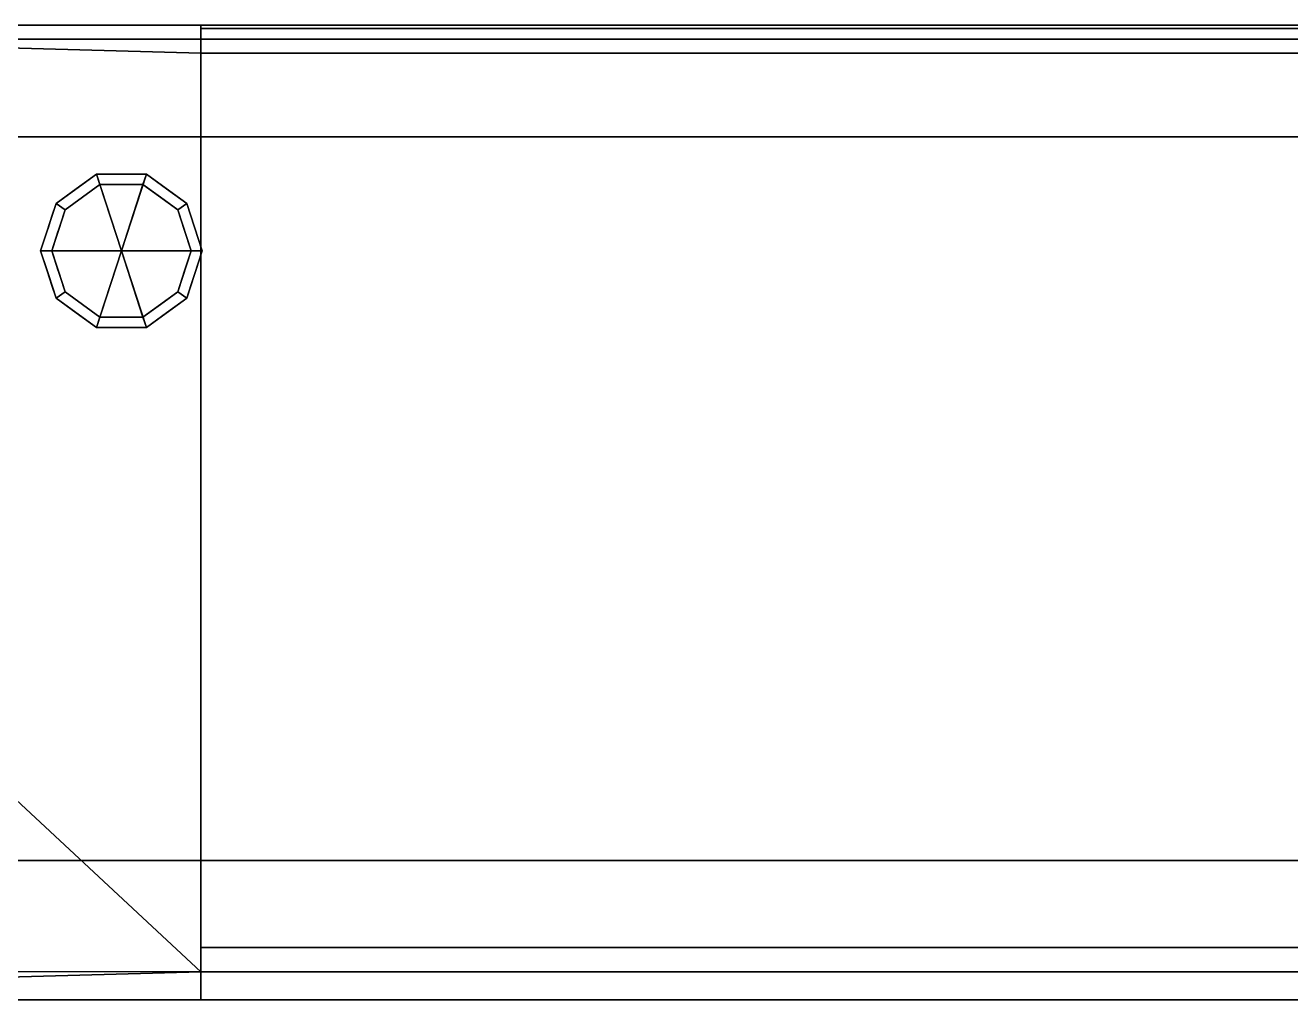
# Model space of a CAD drawing. Extents: x -9 to 2186, y -1355 to 1.
# Drawn here: x 302 to 756.3, y -352.8 to 0 of the extents above; entities that cross this region are included whole.
import ezdxf

# ---------------------------------------------------------------- set-up
doc = ezdxf.new("R2010")
doc.units = 0
for name, color, linetype in [('IQ_200_2D', 1, 'Continuous'), ('IQ_200_3D', 1, 'Continuous'), ('IQ_204_2D', 7, 'Continuous'), ('IQ_BROWN_3D', 32, 'Continuous'), ('IQ_GLASS_3D', 140, 'Continuous')]:
    doc.layers.add(name, color=color, linetype=linetype)

msp = doc.modelspace()

# ---------------------------------------------------------------- linework, layer by layer
at = {"layer": 'IQ_200_2D'}
msp.add_line((0, 0), (2185, 0), dxfattribs=at)
at = {"layer": 'IQ_204_2D'}
for p, q in [((5, -5), (2175, -5)), ((2175, -340.01), (5, -340.01))]:
    msp.add_line(p, q, dxfattribs=at)

# ---------------------------------------------------------------- meshes
at = {"layer": 'IQ_200_3D'}
mesh = msp.add_polyface(dxfattribs=at)
corners = [(2185, 0, 840), (2185, 0, 800), (0, 0, 800), (0, 0, 840)]
mesh.append_faces([[corners[k] for k in face] for face in [(0, 1, 2, 3)]])
mesh = msp.add_polyface(dxfattribs=at)
corners = [(2185, -350, 1234.85), (2185, 0, 1253), (0, 0, 1253), (0, -350, 1234.85), (2175, -340.01, 1235.37), (365, -340.01, 1235.37), (365, -9.99, 1252.48), (2175, -9.99, 1252.48)]
mesh.append_faces([[corners[k] for k in face] for face in [(6, 2, 5), (3, 5, 2)]], dxfattribs={"vtx0": -1, "vtx1": -1})
mesh.append_faces([[corners[k] for k in face] for face in [(1, 7, 4), (0, 4, 5, 3), (4, 0, 1)]], dxfattribs={"vtx0": -1, "vtx2": -1})
mesh.append_faces([[corners[k] for k in face] for face in [(6, 7, 1, 2)]], dxfattribs={"vtx1": -1, "vtx3": -1})
mesh = msp.add_polyface(dxfattribs=at)
corners = [(2185, -300, 1005), (0, -300, 1005), (0, 0, 1005), (2185, 0, 1005)]
mesh.append_faces([[corners[k] for k in face] for face in [(0, 1, 2, 3)]])
mesh = msp.add_polyface(dxfattribs=at)
corners = [(2185, 0, 1005), (0, 0, 1005), (0, 0, 1253), (2185, 0, 1253)]
mesh.append_faces([[corners[k] for k in face] for face in [(0, 1, 2, 3)]])
mesh = msp.add_polyface(dxfattribs=at)
corners = [(2.5, 0, 800), (2.5, -645, 800), (2182.5, -645, 800), (2182.5, 0, 800)]
mesh.append_faces([[corners[k] for k in face] for face in [(0, 1, 2, 3)]])
mesh = msp.add_polyface(dxfattribs=at)
corners = [(2182.5, -645, 150), (2.5, -645, 150), (2.5, 0, 150), (2182.5, 0, 150)]
mesh.append_faces([[corners[k] for k in face] for face in [(0, 1, 2, 3)]])
mesh = msp.add_polyface(dxfattribs=at)
corners = [(2182.5, 0, 800), (2182.5, 0, 150), (2.5, 0, 150), (2.5, 0, 800)]
mesh.append_faces([[corners[k] for k in face] for face in [(0, 1, 2, 3)]])
mesh = msp.add_polyface(dxfattribs=at)
corners = [(365, -350, 1234.85), (5, -350, 1234.85), (5, 0, 1253), (365, 0, 1253)]
mesh.append_faces([[corners[k] for k in face] for face in [(0, 1, 2, 3)]])
mesh = msp.add_polyface(dxfattribs=at)
corners = [(365, 0, 1253), (5, 0, 1253), (5, 0, 1259.85), (365, 0, 1259.85)]
mesh.append_faces([[corners[k] for k in face] for face in [(0, 1, 2, 3)]])
mesh = msp.add_polyface(dxfattribs=at)
corners = [(365, 0, 1259.85), (5, 0, 1259.85), (5, -350, 1259.85), (365, -350, 1259.85)]
mesh.append_faces([[corners[k] for k in face] for face in [(0, 1, 2, 3)]])
mesh = msp.add_polyface(dxfattribs=at)
corners = [(365, -350, 1234.85), (365, 0, 1253), (365, 0, 1259.85), (365, -350, 1259.85)]
mesh.append_faces([[corners[k] for k in face] for face in [(0, 1, 2, 3)]])
mesh = msp.add_polyface(dxfattribs=at)
corners = [(2175, -1.18, 1082.67), (365, -1.18, 1082.67), (365, -331.21, 1065.56), (2175, -331.21, 1065.56)]
mesh.append_faces([[corners[k] for k in face] for face in [(0, 1, 2, 3)]])
mesh = msp.add_polyface(dxfattribs=at)
corners = [(365, -1.18, 1082.67), (365, -9.99, 1252.48), (365, -340.01, 1235.37), (365, -331.21, 1065.56)]
mesh.append_faces([[corners[k] for k in face] for face in [(0, 1, 2, 3)]])
mesh = msp.add_polyface(dxfattribs=at)
corners = [(2175, -1.18, 1082.67), (2175, -9.99, 1252.48), (365, -9.99, 1252.48), (365, -1.18, 1082.67)]
mesh.append_faces([[corners[k] for k in face] for face in [(0, 1, 2, 3)]])
mesh = msp.add_polyface(dxfattribs=at)
corners = [(336.5, -81, 150), (365.5, -81, 150), (359.96, -63.95, 150), (345.46, -53.42, 150), (327.54, -53.42, 150), (313.04, -63.95, 150), (307.5, -81, 150)]
mesh.append_faces([[corners[k] for k in face] for face in [(0, 4, 5, 6)]], dxfattribs={"vtx0": -1})
mesh.append_faces([[corners[k] for k in face] for face in [(0, 3, 4)]], dxfattribs={"vtx0": -1, "vtx2": -1})
mesh.append_faces([[corners[k] for k in face] for face in [(0, 1, 2, 3)]], dxfattribs={"vtx3": -1})
mesh = msp.add_polyface(dxfattribs=at)
corners = [(307.5, -81, 150), (313.04, -63.95, 150), (327.54, -53.42, 150), (345.46, -53.42, 150), (359.96, -63.95, 150), (365.5, -81, 150), (365.5, -81, 25), (359.96, -63.95, 25), (345.46, -53.42, 25), (327.54, -53.42, 25), (313.04, -63.95, 25), (307.5, -81, 25), (352.71, -58.69, 150), (352.71, -58.69, 25), (362.73, -72.48, 25), (362.73, -72.48, 150), (336.5, -53.42, 150), (336.5, -53.42, 25), (320.29, -58.69, 25), (320.29, -58.69, 150), (309.81, -73.88, 25), (310.27, -72.48, 150), (311.43, -68.92, 25)]
mesh.append_faces([[corners[k] for k in face] for face in [(22, 1, 10), (1, 22, 21)]], dxfattribs={"vtx0": -1, "vtx1": -1})
mesh.append_faces([[corners[k] for k in face] for face in [(20, 0, 21)]], dxfattribs={"vtx0": -1, "vtx2": -1})
mesh.append_faces([[corners[k] for k in face] for face in [(22, 20, 21)]], dxfattribs={"vtx1": -1, "vtx2": -1})
mesh.append_faces([[corners[k] for k in face] for face in [(2, 16, 17, 9), (13, 8, 3, 12), (4, 15, 14, 7), (7, 13, 12, 4), (9, 18, 19, 2), (16, 3, 8, 17), (1, 19, 18, 10)]], dxfattribs={"vtx1": -1, "vtx3": -1})
mesh.append_faces([[corners[k] for k in face] for face in [(5, 6, 14, 15), (20, 11, 0)]], dxfattribs={"vtx2": -1})
mesh = msp.add_polyface(dxfattribs=at)
corners = [(307.5, -81, 25), (313.04, -63.95, 25), (327.54, -53.42, 25), (345.46, -53.42, 25), (359.96, -63.95, 25), (365.5, -81, 25), (361.5, -81, 25), (356.73, -66.31, 25), (344.23, -57.22, 25), (328.77, -57.22, 25), (316.27, -66.31, 25), (311.5, -81, 25)]
mesh.append_faces([[corners[k] for k in face] for face in [(10, 1, 2, 9)]], dxfattribs={"vtx0": -1, "vtx2": -1})
mesh.append_faces([[corners[k] for k in face] for face in [(6, 7, 4, 5)]], dxfattribs={"vtx1": -1})
mesh.append_faces([[corners[k] for k in face] for face in [(8, 9, 2, 3), (7, 8, 3, 4)]], dxfattribs={"vtx1": -1, "vtx3": -1})
mesh.append_faces([[corners[k] for k in face] for face in [(11, 0, 1, 10)]], dxfattribs={"vtx2": -1})
mesh = msp.add_polyface(dxfattribs=at)
corners = [(311.5, -81, 25), (316.27, -66.31, 25), (328.77, -57.22, 25), (344.23, -57.22, 25), (356.73, -66.31, 25), (361.5, -81, 25), (361.5, -81, 0), (356.73, -66.31, 0), (344.23, -57.22, 0), (328.77, -57.22, 0), (316.27, -66.31, 0), (311.5, -81, 0), (350.48, -61.76, 0), (350.48, -61.76, 25), (359.11, -73.65, 25), (359.11, -73.65, 0), (336.5, -57.22, 25), (336.5, -57.22, 0), (313.82, -73.87, 0), (313.89, -73.65, 25), (322.52, -61.76, 0), (322.52, -61.76, 25)]
mesh.append_faces([[corners[k] for k in face] for face in [(15, 14, 5, 6)]], dxfattribs={"vtx0": -1})
mesh.append_faces([[corners[k] for k in face] for face in [(7, 4, 14, 15), (9, 2, 16, 17), (8, 3, 13, 12), (12, 13, 4, 7), (19, 10, 18), (17, 16, 3, 8), (10, 19, 1), (18, 0, 19)]], dxfattribs={"vtx0": -1, "vtx2": -1})
mesh.append_faces([[corners[k] for k in face] for face in [(21, 2, 9, 20), (1, 21, 20, 10)]], dxfattribs={"vtx1": -1, "vtx3": -1})
mesh.append_faces([[corners[k] for k in face] for face in [(18, 11, 0)]], dxfattribs={"vtx2": -1})
mesh = msp.add_polyface(dxfattribs=at)
corners = [(311.5, -81, 0), (316.27, -66.31, 0), (328.77, -57.22, 0), (344.23, -57.22, 0), (356.73, -66.31, 0), (361.5, -81, 0), (336.5, -81, 0)]
mesh.append_faces([[corners[k] for k in face] for face in [(1, 2, 6, 0)]], dxfattribs={"vtx1": -1})
mesh.append_faces([[corners[k] for k in face] for face in [(2, 3, 6)]], dxfattribs={"vtx1": -1, "vtx2": -1})
mesh.append_faces([[corners[k] for k in face] for face in [(4, 5, 6, 3)]], dxfattribs={"vtx2": -1})
mesh = msp.add_polyface(dxfattribs=at)
corners = [(336.5, -81, 150), (307.5, -81, 150), (313.04, -98.05, 150), (327.54, -108.58, 150), (345.46, -108.58, 150), (359.96, -98.05, 150), (365.5, -81, 150)]
mesh.append_faces([[corners[k] for k in face] for face in [(0, 4, 5, 6)]], dxfattribs={"vtx0": -1})
mesh.append_faces([[corners[k] for k in face] for face in [(4, 0, 3)]], dxfattribs={"vtx0": -1, "vtx1": -1})
mesh.append_faces([[corners[k] for k in face] for face in [(0, 1, 2, 3)]], dxfattribs={"vtx3": -1})
mesh = msp.add_polyface(dxfattribs=at)
corners = [(365.5, -81, 150), (359.96, -98.05, 150), (345.46, -108.58, 150), (327.54, -108.58, 150), (313.04, -98.05, 150), (307.5, -81, 150), (307.5, -81, 25), (313.04, -98.05, 25), (327.54, -108.58, 25), (345.46, -108.58, 25), (359.96, -98.05, 25), (365.5, -81, 25), (309.81, -88.12, 150), (310.27, -89.52, 25), (320.29, -103.31, 25), (320.29, -103.31, 150), (336.5, -108.58, 150), (336.5, -108.58, 25), (352.71, -103.31, 25), (352.71, -103.31, 150), (363.19, -88.12, 25), (362.73, -89.52, 150), (311.43, -93.08, 150), (361.57, -93.08, 25)]
mesh.append_faces([[corners[k] for k in face] for face in [(6, 12, 5)]], dxfattribs={"vtx0": -1})
mesh.append_faces([[corners[k] for k in face] for face in [(23, 1, 10), (22, 7, 4), (7, 22, 13), (1, 23, 21)]], dxfattribs={"vtx0": -1, "vtx1": -1})
mesh.append_faces([[corners[k] for k in face] for face in [(12, 6, 13), (20, 0, 21)]], dxfattribs={"vtx0": -1, "vtx2": -1})
mesh.append_faces([[corners[k] for k in face] for face in [(22, 12, 13), (23, 20, 21)]], dxfattribs={"vtx1": -1, "vtx2": -1})
mesh.append_faces([[corners[k] for k in face] for face in [(15, 4, 7, 14), (3, 15, 14, 8), (17, 9, 2, 16), (19, 2, 9, 18), (18, 10, 1, 19), (16, 3, 8, 17)]], dxfattribs={"vtx1": -1, "vtx3": -1})
mesh.append_faces([[corners[k] for k in face] for face in [(20, 11, 0)]], dxfattribs={"vtx2": -1})
mesh = msp.add_polyface(dxfattribs=at)
corners = [(365.5, -81, 25), (359.96, -98.05, 25), (345.46, -108.58, 25), (327.54, -108.58, 25), (313.04, -98.05, 25), (307.5, -81, 25), (311.5, -81, 25), (316.27, -95.69, 25), (328.77, -104.78, 25), (344.23, -104.78, 25), (356.73, -95.69, 25), (361.5, -81, 25)]
mesh.append_faces([[corners[k] for k in face] for face in [(1, 10, 11, 0)]], dxfattribs={"vtx0": -1})
mesh.append_faces([[corners[k] for k in face] for face in [(3, 8, 9, 2), (2, 9, 10, 1)]], dxfattribs={"vtx0": -1, "vtx2": -1})
mesh.append_faces([[corners[k] for k in face] for face in [(3, 4, 7, 8)]], dxfattribs={"vtx1": -1, "vtx3": -1})
mesh.append_faces([[corners[k] for k in face] for face in [(4, 5, 6, 7)]], dxfattribs={"vtx3": -1})
mesh = msp.add_polyface(dxfattribs=at)
corners = [(361.5, -81, 25), (356.73, -95.69, 25), (344.23, -104.78, 25), (328.77, -104.78, 25), (316.27, -95.69, 25), (311.5, -81, 25), (311.5, -81, 0), (316.27, -95.69, 0), (328.77, -104.78, 0), (344.23, -104.78, 0), (356.73, -95.69, 0), (361.5, -81, 0), (313.82, -88.13, 0), (313.89, -88.35, 25), (322.52, -100.24, 25), (322.52, -100.24, 0), (336.5, -104.78, 25), (336.5, -104.78, 0), (359.18, -88.13, 0), (359.11, -88.35, 25), (350.48, -100.24, 25), (350.48, -100.24, 0)]
mesh.append_faces([[corners[k] for k in face] for face in [(7, 13, 12)]], dxfattribs={"vtx0": -1, "vtx1": -1})
mesh.append_faces([[corners[k] for k in face] for face in [(15, 14, 4, 7), (14, 15, 8, 3), (12, 13, 5), (9, 2, 16), (19, 10, 18), (10, 19, 1), (20, 21, 10, 1), (2, 9, 21, 20), (18, 0, 19)]], dxfattribs={"vtx0": -1, "vtx2": -1})
mesh.append_faces([[corners[k] for k in face] for face in [(4, 13, 7), (8, 17, 3)]], dxfattribs={"vtx1": -1, "vtx2": -1})
mesh.append_faces([[corners[k] for k in face] for face in [(16, 3, 17, 9)]], dxfattribs={"vtx1": -1, "vtx3": -1})
mesh.append_faces([[corners[k] for k in face] for face in [(5, 6, 12), (18, 11, 0)]], dxfattribs={"vtx2": -1})
mesh = msp.add_polyface(dxfattribs=at)
corners = [(361.5, -81, 0), (356.73, -95.69, 0), (344.23, -104.78, 0), (328.77, -104.78, 0), (316.27, -95.69, 0), (311.5, -81, 0), (336.5, -81, 0)]
mesh.append_faces([[corners[k] for k in face] for face in [(3, 6, 2)]], dxfattribs={"vtx0": -1, "vtx1": -1})
mesh.append_faces([[corners[k] for k in face] for face in [(1, 2, 6, 0)]], dxfattribs={"vtx1": -1})
mesh.append_faces([[corners[k] for k in face] for face in [(4, 5, 6, 3)]], dxfattribs={"vtx2": -1})
mesh = msp.add_polyface(dxfattribs=at)
corners = [(2185, -350, 1064.59), (0, -350, 1064.59), (0, -300, 1005), (2185, -300, 1005)]
mesh.append_faces([[corners[k] for k in face] for face in [(0, 1, 2, 3)]])
mesh = msp.add_polyface(dxfattribs=at)
corners = [(365, -331.21, 1065.56), (365, -340.01, 1235.37), (2175, -340.01, 1235.37), (2175, -331.21, 1065.56)]
mesh.append_faces([[corners[k] for k in face] for face in [(0, 1, 2, 3)]])
mesh = msp.add_polyface(dxfattribs=at)
corners = [(2185, -350, 1234.85), (0, -350, 1234.85), (0, -350, 1064.59), (2185, -350, 1064.59)]
mesh.append_faces([[corners[k] for k in face] for face in [(0, 1, 2, 3)]])
mesh = msp.add_polyface(dxfattribs=at)
corners = [(365, -350, 1259.85), (5, -350, 1259.85), (5, -350, 1234.85), (365, -350, 1234.85)]
mesh.append_faces([[corners[k] for k in face] for face in [(0, 1, 2, 3)]])
at = {"layer": 'IQ_BROWN_3D'}
mesh = msp.add_polyface(dxfattribs=at)
corners = [(0, 0, 840), (0, -700, 840), (2185, -700, 840), (2185, 0, 840)]
mesh.append_faces([[corners[k] for k in face] for face in [(0, 1, 2, 3)]])
mesh = msp.add_polyface(dxfattribs=at)
corners = [(2185, -700, 800), (0, -700, 800), (0, 0, 800), (2185, 0, 800)]
mesh.append_faces([[corners[k] for k in face] for face in [(0, 1, 2, 3)]])
mesh = msp.add_polyface(dxfattribs=at)
corners = [(0, -300, 1005), (40, -300, 1005), (40, -40, 1005), (2145, -40, 1005), (2145, -300, 1005), (2185, -300, 1005), (2185, 0, 1005), (0, 0, 1005)]
mesh.append_faces([[corners[k] for k in face] for face in [(6, 7, 2, 3)]], dxfattribs={"vtx1": -1, "vtx3": -1})
mesh.append_faces([[corners[k] for k in face] for face in [(0, 1, 2, 7)]], dxfattribs={"vtx2": -1})
mesh.append_faces([[corners[k] for k in face] for face in [(3, 4, 5, 6)]], dxfattribs={"vtx3": -1})
mesh = msp.add_polyface(dxfattribs=at)
corners = [(0, -300, 840), (0, 0, 840), (2185, 0, 840), (2185, -300, 840), (2145, -300, 840), (2145, -40, 840), (40, -40, 840), (40, -300, 840)]
mesh.append_faces([[corners[k] for k in face] for face in [(1, 2, 5, 6)]], dxfattribs={"vtx1": -1, "vtx3": -1})
mesh.append_faces([[corners[k] for k in face] for face in [(3, 4, 5, 2)]], dxfattribs={"vtx2": -1})
mesh.append_faces([[corners[k] for k in face] for face in [(6, 7, 0, 1)]], dxfattribs={"vtx3": -1})
mesh = msp.add_polyface(dxfattribs=at)
corners = [(2185, 0, 1005), (2185, 0, 840), (0, 0, 840), (0, 0, 1005)]
mesh.append_faces([[corners[k] for k in face] for face in [(0, 1, 2, 3)]])
mesh = msp.add_polyface(dxfattribs=at)
corners = [(40, -40, 1005), (40, -40, 840), (2145, -40, 840), (2145, -40, 1005)]
mesh.append_faces([[corners[k] for k in face] for face in [(0, 1, 2, 3)]])
at = {"layer": 'IQ_GLASS_3D', "transparency": 33554496}
mesh = msp.add_polyface(dxfattribs=at)
corners = [(0, -5, 1501), (2185, -5, 1501), (2185, 0, 1501), (0, 0, 1501)]
mesh.append_faces([[corners[k] for k in face] for face in [(0, 1, 2, 3)]])
mesh = msp.add_polyface(dxfattribs=at)
corners = [(2185, 0, 1253), (2185, -5, 1253), (0, -5, 1253), (0, 0, 1253)]
mesh.append_faces([[corners[k] for k in face] for face in [(0, 1, 2, 3)]])
mesh = msp.add_polyface(dxfattribs=at)
corners = [(2185, 0, 1501), (2185, 0, 1253), (0, 0, 1253), (0, 0, 1501)]
mesh.append_faces([[corners[k] for k in face] for face in [(0, 1, 2, 3)]])
mesh = msp.add_polyface(dxfattribs=at)
corners = [(2185, 0, 1496), (2185, -350, 1496), (0, -350, 1496), (0, 0, 1496)]
mesh.append_faces([[corners[k] for k in face] for face in [(0, 1, 2, 3)]])
mesh = msp.add_polyface(dxfattribs=at)
corners = [(0, -350, 1501), (2185, -350, 1501), (2185, 0, 1501), (0, 0, 1501)]
mesh.append_faces([[corners[k] for k in face] for face in [(0, 1, 2, 3)]])
mesh = msp.add_polyface(dxfattribs=at)
corners = [(2185, 0, 1501), (2185, 0, 1496), (0, 0, 1496), (0, 0, 1501)]
mesh.append_faces([[corners[k] for k in face] for face in [(0, 1, 2, 3)]])
mesh = msp.add_polyface(dxfattribs=at)
corners = [(0, -5, 1501), (0, -5, 1253), (2185, -5, 1253), (2185, -5, 1501)]
mesh.append_faces([[corners[k] for k in face] for face in [(0, 1, 2, 3)]])
mesh = msp.add_polyface(dxfattribs=at)
corners = [(0, -350, 1501), (0, -350, 1496), (2185, -350, 1496), (2185, -350, 1501)]
mesh.append_faces([[corners[k] for k in face] for face in [(0, 1, 2, 3)]])

doc.saveas('drawing.dxf')
